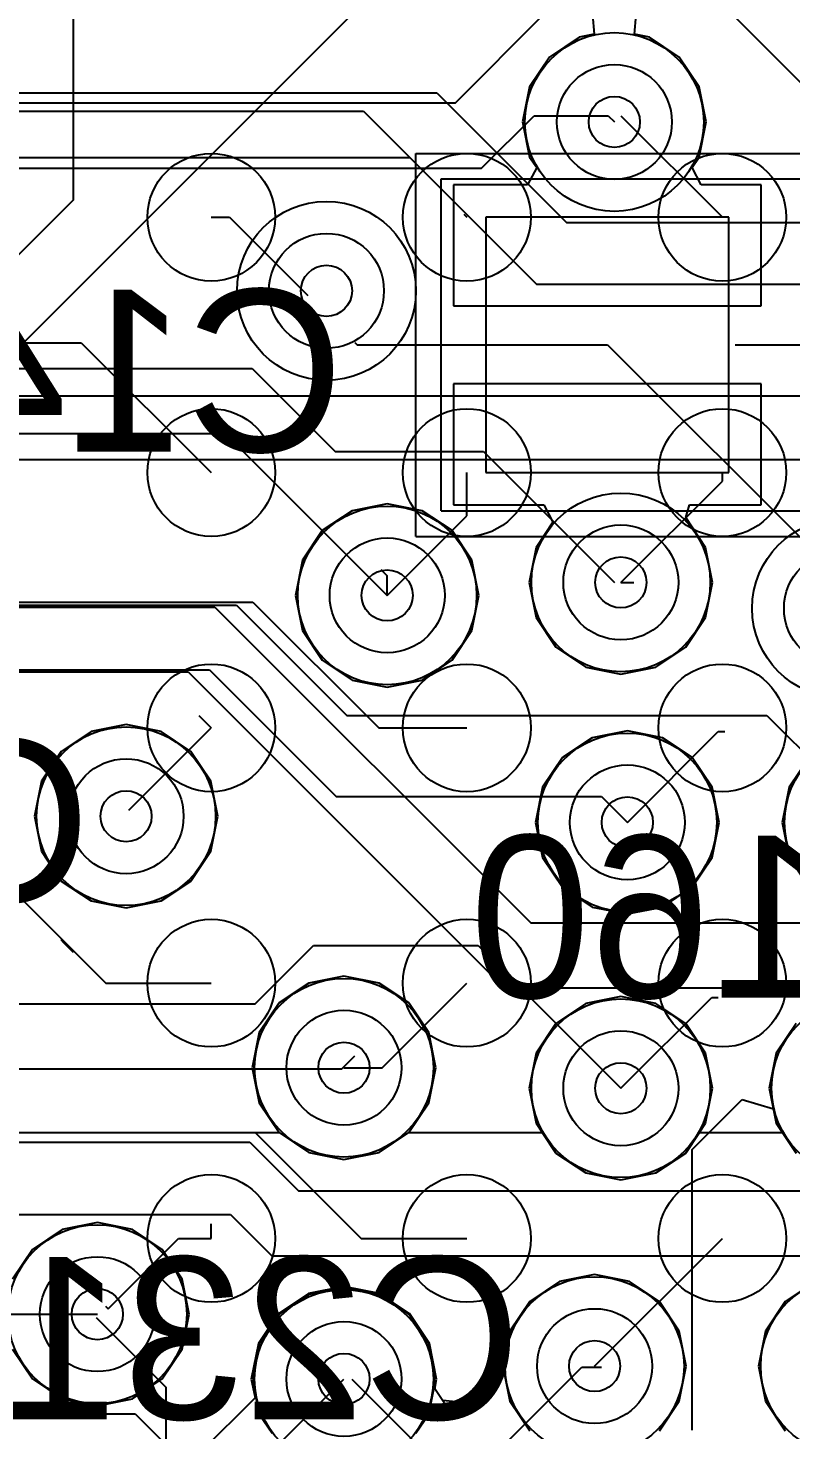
# Model space of a CAD drawing. Extents: x 28 to 300, y 18 to 330.
# Drawn here: x 168.56 to 171.55, y 145.52 to 151.01 of the extents above; entities that cross this region are included whole.
import ezdxf

# ---------------------------------------------------------------- set-up
doc = ezdxf.new("R2010")
doc.units = 0
for name, color, linetype in [('BOTTOMLAYER', 5, 'CONTINUOUS'), ('BOTTOMOVERLAY', 54, 'CONTINUOUS'), ('BOTTOMPASTE', 16, 'CONTINUOUS'), ('BOTTOMSOLDER', 6, 'CONTINUOUS'), ('DRILLDRAWING', 1, 'CONTINUOUS'), ('INTERNALPLANE1', 76, 'CONTINUOUS'), ('INTERNALPLANE6', 136, 'CONTINUOUS'), ('MECHANICAL14', 56, 'CONTINUOUS'), ('MECHANICAL16', 56, 'CONTINUOUS'), ('MIDLAYER1', 16, 'CONTINUOUS'), ('MIDLAYER3', 90, 'CONTINUOUS'), ('MULTILAYER', 9, 'CONTINUOUS'), ('TOPLAYER', 1, 'CONTINUOUS'), ('TOPPASTE', 8, 'CONTINUOUS'), ('TOPSOLDER', 216, 'CONTINUOUS'), ('VIAHOLELAYER', 16, 'CONTINUOUS')]:
    doc.layers.add(name, color=color, linetype=linetype)

msp = doc.modelspace()

# ---------------------------------------------------------------- linework, layer by layer
at = {"layer": 'BOTTOMLAYER'}
for p, q in [((168.7398, 151.4318), (168.7398, 150.3375)), ((167.4534, 148.6872), (169.8285, 151.0623)), ((170.771, 151.0623), (170.7784, 150.9865)), ((170.9356, 150.9865), (170.943, 151.0623)), ((170.7197, 150.9748), (170.6032, 150.897)), ((170.7784, 150.9865), (170.7197, 150.9748)), ((170.9943, 150.9748), (170.9356, 150.9865)), ((171.1108, 150.897), (170.9943, 150.9748)), ((170.6032, 150.897), (170.5254, 150.7805)), ((171.1886, 150.7805), (171.1108, 150.897)), ((170.5254, 150.7805), (170.4981, 150.6432)), ((171.2159, 150.6432), (171.1886, 150.7805)), ((170.4981, 150.6432), (170.5254, 150.5059)), ((171.1886, 150.5059), (171.2159, 150.6432)), ((170.5531, 150.4644), (170.5172, 150.3972)), ((170.5254, 150.5059), (170.5531, 150.4644)), ((171.1609, 150.4644), (171.1886, 150.5059)), ((171.1968, 150.3972), (171.1609, 150.4644)), ((170.5172, 150.3972), (170.2276, 150.3972)), ((170.2276, 150.3972), (170.2276, 149.9226)), ((171.4316, 150.3972), (171.1968, 150.3972)), ((171.4316, 149.9226), (171.4316, 150.3972)), ((168.7398, 150.3375), (165.2703, 146.868)), ((171.3046, 150.2702), (170.3546, 150.2702)), ((170.3546, 150.2702), (170.3546, 149.2702)), ((171.3046, 149.2702), (171.3046, 150.2702)), ((170.2276, 149.9226), (171.4316, 149.9226)), ((169.841, 149.7796), (169.8504, 149.7702)), ((169.8504, 149.7702), (170.8296, 149.7702)), ((170.8296, 149.7702), (171.746, 148.8538)), ((171.4316, 149.6178), (170.2276, 149.6178)), ((170.2276, 149.6178), (170.2276, 149.1432)), ((171.4316, 149.1432), (171.4316, 149.6178)), ((170.3546, 149.2702), (171.3046, 149.2702)), ((169.968, 149.1479), (169.8307, 149.1206)), ((170.1053, 149.1206), (169.968, 149.1479)), ((170.2276, 149.1432), (170.581, 149.1432)), ((170.581, 149.1432), (170.6169, 149.076)), ((171.1362, 149.0936), (171.1512, 149.1432)), ((171.1512, 149.1432), (171.4316, 149.1432)), ((169.8307, 149.1206), (169.7142, 149.0428)), ((170.2218, 149.0428), (170.1053, 149.1206)), ((171.214, 148.9771), (171.1362, 149.0936)), ((169.7142, 149.0428), (169.6364, 148.9263)), ((170.2996, 148.9263), (170.2218, 149.0428)), ((170.6169, 149.076), (170.5508, 148.9771)), ((170.5508, 148.9771), (170.5235, 148.8398)), ((171.2413, 148.8398), (171.214, 148.9771)), ((169.6364, 148.9263), (169.6091, 148.789)), ((170.3269, 148.789), (170.2996, 148.9263)), ((170.5235, 148.8398), (170.5508, 148.7025)), ((171.214, 148.7025), (171.2413, 148.8398)), ((169.6091, 148.789), (169.6364, 148.6517)), ((170.2996, 148.6517), (170.3269, 148.789)), ((170.5508, 148.7025), (170.6286, 148.586)), ((171.1362, 148.586), (171.214, 148.7025)), ((169.6364, 148.6517), (169.7142, 148.5352)), ((170.2218, 148.5352), (170.2996, 148.6517)), ((170.6286, 148.586), (170.7451, 148.5082)), ((171.0197, 148.5082), (171.1362, 148.586)), ((169.7142, 148.5352), (169.8307, 148.4574)), ((170.1053, 148.4574), (170.2218, 148.5352)), ((170.7451, 148.5082), (170.8824, 148.4809)), ((170.8824, 148.4809), (171.0197, 148.5082)), ((169.8307, 148.4574), (169.968, 148.4301)), ((169.968, 148.4301), (170.1053, 148.4574)), ((168.9463, 148.2829), (168.809, 148.2556)), ((169.0837, 148.2556), (168.9463, 148.2829)), ((170.9078, 148.2589), (170.7705, 148.2316)), ((171.0451, 148.2316), (170.9078, 148.2589)), ((168.809, 148.2556), (168.6925, 148.1778)), ((169.2001, 148.1778), (169.0837, 148.2556)), ((170.7705, 148.2316), (170.654, 148.1538)), ((171.1616, 148.1538), (171.0451, 148.2316)), ((168.6925, 148.1778), (168.6147, 148.0614)), ((169.2779, 148.0614), (169.2001, 148.1778)), ((170.654, 148.1538), (170.5762, 148.0373)), ((171.2394, 148.0373), (171.1616, 148.1538)), ((171.6192, 148.1538), (171.5414, 148.0373)), ((168.6147, 148.0614), (168.5874, 147.924)), ((169.3052, 147.924), (169.2779, 148.0614)), ((170.5762, 148.0373), (170.5489, 147.9)), ((171.2667, 147.9), (171.2394, 148.0373)), ((171.5414, 148.0373), (171.5141, 147.9)), ((168.5874, 147.924), (168.6147, 147.7867)), ((169.2779, 147.7867), (169.3052, 147.924)), ((170.5489, 147.9), (170.5762, 147.7627)), ((171.2394, 147.7627), (171.2667, 147.9)), ((171.5141, 147.9), (171.5414, 147.7627)), ((168.6147, 147.7867), (168.6925, 147.6702)), ((169.2001, 147.6702), (169.2779, 147.7867)), ((170.5762, 147.7627), (170.654, 147.6462)), ((171.1616, 147.6462), (171.2394, 147.7627)), ((171.5414, 147.7627), (171.6192, 147.6462)), ((168.6925, 147.6702), (168.809, 147.5924)), ((169.0837, 147.5924), (169.2001, 147.6702)), ((170.654, 147.6462), (170.7705, 147.5684)), ((171.0451, 147.5684), (171.1616, 147.6462)), ((168.809, 147.5924), (168.9463, 147.5651)), ((168.9463, 147.5651), (169.0837, 147.5924)), ((170.7705, 147.5684), (170.9078, 147.5411)), ((170.9078, 147.5411), (171.0451, 147.5684)), ((169.6617, 147.2706), (169.5452, 147.1928)), ((169.799, 147.2979), (169.6617, 147.2706)), ((169.9363, 147.2706), (169.799, 147.2979)), ((170.0528, 147.1928), (169.9363, 147.2706)), ((170.8824, 147.2175), (170.7451, 147.1902)), ((171.0197, 147.1902), (170.8824, 147.2175)), ((169.5452, 147.1928), (169.4674, 147.0763)), ((170.1306, 147.0763), (170.0528, 147.1928)), ((170.7451, 147.1902), (170.6286, 147.1124)), ((171.1362, 147.1124), (171.0197, 147.1902)), ((170.6286, 147.1124), (170.5508, 146.9959)), ((171.214, 146.9959), (171.1362, 147.1124)), ((171.5684, 147.1124), (171.4906, 146.9959)), ((169.4674, 147.0763), (169.4401, 146.939)), ((170.1579, 146.939), (170.1306, 147.0763)), ((170.5508, 146.9959), (170.5235, 146.8586)), ((171.2413, 146.8586), (171.214, 146.9959)), ((171.4906, 146.9959), (171.4633, 146.8586)), ((169.4401, 146.939), (169.4674, 146.8017)), ((170.1306, 146.8017), (170.1579, 146.939)), ((170.5235, 146.8586), (170.5508, 146.7213)), ((171.214, 146.7213), (171.2413, 146.8586)), ((171.4633, 146.8586), (171.4906, 146.7213)), ((169.4674, 146.8017), (169.5452, 146.6852)), ((170.0528, 146.6852), (170.1306, 146.8017)), ((170.5508, 146.7213), (170.6286, 146.6048)), ((171.1362, 146.6048), (171.214, 146.7213)), ((171.4906, 146.7213), (171.5684, 146.6048)), ((169.5452, 146.6852), (169.6617, 146.6074)), ((169.9363, 146.6074), (170.0528, 146.6852)), ((169.6617, 146.6074), (169.799, 146.5801)), ((169.799, 146.5801), (169.9363, 146.6074)), ((170.6286, 146.6048), (170.7451, 146.527)), ((171.0197, 146.527), (171.1362, 146.6048)), ((170.7451, 146.527), (170.8824, 146.4997)), ((170.8824, 146.4997), (171.0197, 146.527)), ((170.7796, 146.1291), (170.6423, 146.1018)), ((170.9169, 146.1018), (170.7796, 146.1291)), ((169.799, 146.0787), (169.6617, 146.0514)), ((169.9363, 146.0514), (169.799, 146.0787)), ((170.6423, 146.1018), (170.5258, 146.024)), ((171.0334, 146.024), (170.9169, 146.1018)), ((171.6423, 146.1018), (171.5258, 146.024)), ((168.8654, 146.0054), (168.8758, 145.995)), ((169.6617, 146.0514), (169.5452, 145.9736)), ((170.0528, 145.9736), (169.9363, 146.0514)), ((170.5258, 146.024), (170.448, 145.9075)), ((171.1112, 145.9075), (171.0334, 146.024)), ((171.5258, 146.024), (171.448, 145.9075)), ((168.3908, 145.9738), (168.8338, 145.9738)), ((168.8287, 145.9603), (169.1026, 145.6864)), ((169.5452, 145.9736), (169.4674, 145.8571)), ((170.1306, 145.8571), (170.0528, 145.9736)), ((170.448, 145.9075), (170.4207, 145.7702)), ((171.1385, 145.7702), (171.1112, 145.9075)), ((171.448, 145.9075), (171.4207, 145.7702)), ((169.4674, 145.8571), (169.4401, 145.7198)), ((170.1579, 145.7198), (170.1306, 145.8571)), ((170.4207, 145.7702), (170.448, 145.6329)), ((171.1112, 145.6329), (171.1385, 145.7702)), ((171.4207, 145.7702), (171.448, 145.6329)), ((169.1026, 145.0035), (169.1026, 145.6864)), ((169.4401, 145.7198), (169.4674, 145.5825)), ((170.1306, 145.5825), (170.1579, 145.7198)), ((170.448, 145.6329), (170.5258, 145.5164)), ((171.0334, 145.5164), (171.1112, 145.6329)), ((171.448, 145.6329), (171.5258, 145.5164)), ((169.4674, 145.5825), (169.5174, 145.5077)), ((170.0806, 145.5077), (170.1306, 145.5825))]:
    msp.add_line(p, q, dxfattribs=at)
for centre in [(170.857, 150.6432), (169.7304, 149.9819), (170.8824, 148.8398), (169.968, 148.789), (171.746, 148.7382), (168.9463, 147.924), (170.9078, 147.9), (169.799, 146.939), (170.8824, 146.8586), (168.8338, 145.9738), (170.7796, 145.7702), (169.799, 145.7198)]:
    msp.add_circle(centre, 0.225, dxfattribs=at)
at = {"layer": 'BOTTOMPASTE'}
for p, q in [((171.3046, 150.2702), (170.3546, 150.2702)), ((170.3546, 150.2702), (170.3546, 149.2702)), ((171.3046, 149.2702), (171.3046, 150.2702)), ((170.3546, 149.2702), (171.3046, 149.2702))]:
    msp.add_line(p, q, dxfattribs=at)
at = {"layer": 'BOTTOMSOLDER'}
for p, q in [((171.3046, 150.2702), (170.3546, 150.2702)), ((170.3546, 150.2702), (170.3546, 149.2702)), ((171.3046, 149.2702), (171.3046, 150.2702)), ((170.3546, 149.2702), (171.3046, 149.2702))]:
    msp.add_line(p, q, dxfattribs=at)
at = {"layer": 'DRILLDRAWING'}
for centre in [(170.857, 150.6432), (169.7304, 149.9819), (170.8824, 148.8398), (169.968, 148.789), (168.9463, 147.924), (170.9078, 147.9), (169.799, 146.939), (170.8824, 146.8586), (168.8338, 145.9738), (170.7796, 145.7702), (169.799, 145.7198)]:
    msp.add_circle(centre, 0.1, dxfattribs=at)
at = {"layer": 'INTERNALPLANE1'}
for centre in [(170.857, 150.6432), (170.8824, 148.8398), (169.968, 148.789), (168.9463, 147.924), (170.9078, 147.9), (171.873, 147.9), (169.799, 146.939), (170.8824, 146.8586), (171.8222, 146.8586), (170.7796, 145.7702), (171.7796, 145.7702), (169.799, 145.7198)]:
    msp.add_circle(centre, 0.35, dxfattribs=at)
at = {"layer": 'INTERNALPLANE6'}
for centre in [(170.857, 150.6432), (169.7304, 149.9819), (170.8824, 148.8398), (169.968, 148.789), (171.746, 148.7382), (170.9078, 147.9), (171.873, 147.9), (169.799, 146.939), (170.8824, 146.8586), (168.8338, 145.9738), (170.7796, 145.7702), (171.7796, 145.7702), (169.799, 145.7198)]:
    msp.add_circle(centre, 0.35, dxfattribs=at)
at = {"layer": 'MECHANICAL14'}
for p, q in [((170.1796, 150.4202), (173.0796, 150.4202)), ((170.1796, 149.1202), (170.1796, 150.4202)), ((170.1796, 149.1202), (173.0796, 149.1202))]:
    msp.add_line(p, q, dxfattribs=at)
at = {"layer": 'MECHANICAL16'}
for p, q in [((170.0796, 149.0202), (170.0796, 150.5202)), ((170.0796, 150.5202), (173.1796, 150.5202)), ((171.3296, 149.7702), (171.9296, 149.7702)), ((170.0796, 149.0202), (173.1796, 149.0202))]:
    msp.add_line(p, q, dxfattribs=at)
at = {"layer": 'MIDLAYER1'}
for p, q in [((154.3498, 150.7575), (170.1621, 150.7575)), ((170.1621, 150.7575), (170.6701, 150.2495)), ((154.2237, 150.5035), (170.0569, 150.5035)), ((170.0569, 150.5035), (170.5522, 150.0082)), ((170.6701, 150.2495), (172.8509, 150.2495)), ((170.5522, 150.0082), (173.0922, 150.0082)), ((156.0352, 149.57), (172.9208, 149.57)), ((156.174, 149.3206), (172.2304, 149.3206)), ((167.1581, 148.7432), (169.2938, 148.7432)), ((169.2938, 148.7432), (170.5307, 147.5063)), ((167.2633, 148.4892), (169.1886, 148.4892)), ((169.1886, 148.4892), (170.4255, 147.2523)), ((170.5307, 147.5063), (172.1179, 147.5063)), ((170.4255, 147.2523), (172.0127, 147.2523)), ((167.9809, 146.647), (169.4308, 146.647)), ((169.4308, 146.647), (169.6213, 146.4564)), ((169.6213, 146.4564), (173.13, 146.4564)), ((168.0571, 146.3639), (169.3546, 146.3639)), ((169.3546, 146.3639), (169.5161, 146.2024)), ((169.5161, 146.2024), (172.6692, 146.2024))]:
    msp.add_line(p, q, dxfattribs=at)
for centre in [(170.857, 150.6432), (169.7304, 149.9819), (170.8824, 148.8398), (169.968, 148.789), (171.746, 148.7382), (168.9463, 147.924), (170.9078, 147.9), (169.799, 146.939), (170.8824, 146.8586), (168.8338, 145.9738), (170.7796, 145.7702), (169.799, 145.7198)]:
    msp.add_circle(centre, 0.225, dxfattribs=at)
at = {"layer": 'MIDLAYER3'}
for p, q in [((170.2348, 150.7185), (170.5786, 151.0623)), ((171.3211, 151.0623), (171.6132, 150.7702)), ((150.9967, 150.7185), (170.2348, 150.7185)), ((170.3373, 150.4618), (170.5432, 150.6677)), ((170.5432, 150.6677), (170.8325, 150.6677)), ((170.8325, 150.6677), (170.857, 150.6432)), ((150.8942, 150.4618), (170.3373, 150.4618)), ((147.6614, 149.6771), (169.4391, 149.6771)), ((169.4391, 149.6771), (169.7642, 149.352)), ((147.5562, 149.4231), (169.3339, 149.4231)), ((169.3339, 149.4231), (169.968, 148.789)), ((169.7642, 149.352), (170.3448, 149.352)), ((170.3448, 149.352), (170.857, 148.8398)), ((158.9237, 148.751), (169.3782, 148.751)), ((169.3782, 148.751), (169.8101, 148.3191)), ((159.0289, 148.497), (169.273, 148.497)), ((169.273, 148.497), (169.7684, 148.0016)), ((169.8101, 148.3191), (171.4539, 148.3191)), ((171.4539, 148.3191), (171.873, 147.9)), ((169.7684, 148.0016), (170.095, 148.0016)), ((170.095, 148.0016), (170.8062, 148.0016)), ((170.095, 148.0016), (170.5522, 148.0016)), ((170.8062, 148.0016), (170.9078, 147.9)), ((169.4515, 147.1888), (169.6801, 147.4174)), ((169.6801, 147.4174), (170.3236, 147.4174)), ((170.3236, 147.4174), (170.8824, 146.8586)), ((164.0042, 147.1888), (169.4515, 147.1888)), ((169.7902, 146.9348), (169.7967, 146.9413)), ((169.7967, 146.9413), (169.841, 146.9856)), ((164.1094, 146.9348), (169.7902, 146.9348)), ((171.1616, 146.6188), (171.3578, 146.815)), ((171.3578, 146.815), (171.4793, 146.7781)), ((171.4793, 146.7781), (171.4906, 146.7213)), ((171.4906, 146.7213), (171.5684, 146.6048)), ((164.211, 146.685), (169.5456, 146.685)), ((169.5456, 146.685), (169.6617, 146.6074)), ((169.9363, 146.6074), (170.0524, 146.685)), ((170.0524, 146.685), (170.5751, 146.685)), ((170.5751, 146.685), (170.6286, 146.6048)), ((171.1362, 146.6048), (171.1897, 146.685)), ((171.1897, 146.685), (171.5149, 146.685)), ((171.5149, 146.685), (171.5684, 146.6048)), ((171.1616, 146.4188), (171.1616, 146.6188)), ((169.6617, 146.6074), (169.799, 146.5801)), ((169.799, 146.5801), (169.9363, 146.6074)), ((170.6286, 146.6048), (170.7451, 146.527)), ((171.0197, 146.527), (171.1362, 146.6048)), ((170.7451, 146.527), (170.8824, 146.4997)), ((170.8824, 146.4997), (171.0197, 146.527)), ((171.1616, 145.5188), (171.1616, 146.4188)), ((168.6965, 146.3054), (168.58, 146.2276)), ((168.8338, 146.3327), (168.6965, 146.3054)), ((168.9711, 146.3054), (168.8338, 146.3327)), ((169.0876, 146.2276), (168.9711, 146.3054)), ((168.58, 146.2276), (168.5022, 146.1111)), ((169.1654, 146.1111), (169.0876, 146.2276)), ((170.7796, 146.1291), (170.6423, 146.1018)), ((170.9169, 146.1018), (170.7796, 146.1291)), ((169.1927, 145.9738), (169.1654, 146.1111)), ((169.799, 146.0824), (169.6603, 146.0548)), ((169.9377, 146.0548), (169.799, 146.0824)), ((170.6423, 146.1018), (170.5258, 146.024)), ((171.0334, 146.024), (170.9169, 146.1018)), ((169.6603, 146.0548), (169.5426, 145.9762)), ((170.0554, 145.9762), (169.9377, 146.0548)), ((170.5258, 146.024), (170.448, 145.9075)), ((171.1112, 145.9075), (171.0334, 146.024)), ((169.1654, 145.8365), (169.1927, 145.9738)), ((169.5426, 145.9762), (169.464, 145.8585)), ((170.134, 145.8585), (170.0554, 145.9762)), ((170.448, 145.9075), (170.4207, 145.7702)), ((171.1385, 145.7702), (171.1112, 145.9075)), ((169.464, 145.8585), (169.4364, 145.7198)), ((170.1616, 145.7198), (170.134, 145.8585)), ((168.5022, 145.8365), (168.58, 145.72)), ((169.0876, 145.72), (169.1654, 145.8365)), ((170.4271, 145.7382), (170.3116, 145.6227)), ((170.3363, 145.3727), (170.73, 145.7664)), ((170.4207, 145.7702), (170.4271, 145.7382)), ((170.73, 145.7664), (170.7796, 145.7664)), ((170.7796, 145.7664), (170.8062, 145.7664)), ((171.1112, 145.6329), (171.1385, 145.7702)), ((168.58, 145.72), (168.6965, 145.6422)), ((168.9711, 145.6422), (169.0876, 145.72)), ((169.3164, 145.2372), (169.799, 145.7198)), ((169.4364, 145.7198), (169.451, 145.6465)), ((170.154, 145.6818), (170.1616, 145.7198)), ((170.191, 145.6264), (170.154, 145.6818)), ((168.6965, 145.6422), (168.8338, 145.6149)), ((168.8338, 145.6149), (168.9711, 145.6422)), ((169.451, 145.6465), (169.2359, 145.4314)), ((170.3116, 145.6227), (170.1852, 145.6351)), ((170.1852, 145.6351), (170.191, 145.6264)), ((171.0334, 145.5164), (171.1112, 145.6329))]:
    msp.add_line(p, q, dxfattribs=at)
for centre in [(170.857, 150.6432), (169.7304, 149.9819), (170.8824, 148.8398), (169.968, 148.789), (171.746, 148.7382), (168.9463, 147.924), (170.9078, 147.9), (169.799, 146.939), (170.8824, 146.8586), (168.8338, 145.9738), (170.7796, 145.7702), (169.799, 145.7198)]:
    msp.add_circle(centre, 0.225, dxfattribs=at)
at = {"layer": 'MULTILAYER'}
for centre in [(170.857, 150.6432), (169.7304, 149.9819), (170.8824, 148.8398), (169.968, 148.789), (171.746, 148.7382), (168.9463, 147.924), (170.9078, 147.9), (169.799, 146.939), (170.8824, 146.8586), (168.8338, 145.9738), (170.7796, 145.7702), (169.799, 145.7198)]:
    msp.add_circle(centre, 0.225, dxfattribs=at)
at = {"layer": 'TOPLAYER'}
for p, q in [((159.8068, 150.6853), (169.8751, 150.6853)), ((169.8751, 150.6853), (170.2728, 150.2876)), ((170.8824, 150.6674), (171.2796, 150.2702)), ((169.2796, 150.2702), (169.3504, 150.2702)), ((169.3504, 150.2702), (169.6569, 149.9637)), ((170.2675, 150.2823), (170.2796, 150.2702)), ((168.054, 149.7787), (168.7711, 149.7787)), ((168.7711, 149.7787), (169.2796, 149.2702)), ((170.2796, 149.1006), (170.2796, 149.2702)), ((171.2796, 149.237), (171.2796, 149.2702)), ((170.8824, 148.8398), (171.2796, 149.237)), ((169.968, 148.789), (170.2796, 149.1006)), ((169.9426, 148.8906), (169.968, 148.8652)), ((169.968, 148.789), (169.968, 148.8652)), ((170.8824, 148.8398), (170.9332, 148.8398)), ((168.0286, 148.7627), (169.4426, 148.7627)), ((169.4426, 148.7627), (169.9351, 148.2702)), ((169.2307, 148.3191), (169.2796, 148.2702)), ((168.957, 147.9476), (169.2796, 148.2702)), ((169.9351, 148.2702), (170.2796, 148.2702)), ((170.9078, 147.9), (171.2634, 148.2556)), ((171.2634, 148.2556), (171.2796, 148.2556)), ((171.2796, 148.2556), (171.2888, 148.2556)), ((168.4515, 147.6853), (168.6947, 147.4421)), ((168.6947, 147.4421), (168.8666, 147.2702)), ((168.6947, 147.4362), (168.6947, 147.4421)), ((168.6947, 147.4362), (168.7398, 147.3911)), ((168.8666, 147.2702), (169.2796, 147.2702)), ((169.9484, 146.939), (170.2796, 147.2702)), ((170.8824, 146.8586), (171.238, 147.2142)), ((171.238, 147.2142), (171.2634, 147.2142)), ((169.799, 146.939), (169.9484, 146.939)), ((168.1077, 146.6853), (169.4515, 146.6853)), ((169.4515, 146.6853), (169.8666, 146.2702)), ((169.2796, 146.2702), (169.2796, 146.3278)), ((168.8758, 145.995), (169.151, 146.2702)), ((169.151, 146.2702), (169.2796, 146.2702)), ((169.8666, 146.2702), (170.2796, 146.2702)), ((170.7796, 145.7702), (171.2796, 146.2702)), ((171.2796, 146.2702), (171.2796, 146.2702)), ((169.83, 145.7198), (170.2796, 145.2702)), ((168.5531, 145.5837), (168.9823, 145.5837)), ((168.9823, 145.5837), (169.2568, 145.3092))]:
    msp.add_line(p, q, dxfattribs=at)
for centre, radius in [((170.857, 150.6432), 0.225), ((169.2796, 150.2702), 0.25), ((170.2796, 150.2702), 0.25), ((171.2796, 150.2702), 0.25), ((169.7304, 149.9819), 0.225), ((169.2796, 149.2702), 0.25), ((170.2796, 149.2702), 0.25), ((171.2796, 149.2702), 0.25), ((170.8824, 148.8398), 0.225), ((169.968, 148.789), 0.225), ((171.746, 148.7382), 0.225), ((169.2796, 148.2702), 0.25), ((170.2796, 148.2702), 0.25), ((171.2796, 148.2702), 0.25), ((168.9463, 147.924), 0.225), ((170.9078, 147.9), 0.225), ((169.2796, 147.2702), 0.25), ((170.2796, 147.2702), 0.25), ((171.2796, 147.2702), 0.25), ((169.799, 146.939), 0.225), ((170.8824, 146.8586), 0.225), ((169.2796, 146.2702), 0.25), ((170.2796, 146.2702), 0.25), ((171.2796, 146.2702), 0.25), ((168.8338, 145.9738), 0.225), ((170.7796, 145.7702), 0.225), ((169.799, 145.7198), 0.225)]:
    msp.add_circle(centre, radius, dxfattribs=at)
at = {"layer": 'TOPPASTE'}
for centre in [(169.2796, 150.2702), (170.2796, 150.2702), (171.2796, 150.2702), (169.2796, 149.2702), (170.2796, 149.2702), (171.2796, 149.2702), (169.2796, 148.2702), (170.2796, 148.2702), (171.2796, 148.2702), (169.2796, 147.2702), (170.2796, 147.2702), (171.2796, 147.2702), (169.2796, 146.2702), (170.2796, 146.2702), (171.2796, 146.2702)]:
    msp.add_circle(centre, 0.25, dxfattribs=at)
at = {"layer": 'TOPSOLDER'}
for centre in [(169.2796, 150.2702), (170.2796, 150.2702), (171.2796, 150.2702), (169.2796, 149.2702), (170.2796, 149.2702), (171.2796, 149.2702), (169.2796, 148.2702), (170.2796, 148.2702), (171.2796, 148.2702), (169.2796, 147.2702), (170.2796, 147.2702), (171.2796, 147.2702), (169.2796, 146.2702), (170.2796, 146.2702), (171.2796, 146.2702)]:
    msp.add_circle(centre, 0.25, dxfattribs=at)
at = {"layer": 'VIAHOLELAYER'}
for centre in [(170.857, 150.6432), (169.7304, 149.9819), (170.8824, 148.8398), (169.968, 148.789), (168.9463, 147.924), (170.9078, 147.9), (169.799, 146.939), (170.8824, 146.8586), (168.8338, 145.9738), (170.7796, 145.7702), (169.799, 145.7198)]:
    msp.add_circle(centre, 0.1, dxfattribs=at)

# ---------------------------------------------------------------- texts
at = {"layer": 'BOTTOMOVERLAY', "text_generation_flag": 2}
for s, p in [('C149', (169.799, 149.352)), ('C144', (168.8076, 147.589)), ('C231', (170.4924, 145.5623))]:
    msp.add_text(s, height=0.635, rotation=360, dxfattribs=at).set_placement(p)
msp.add_text('C160', height=0.635, dxfattribs=at).set_placement((172.3212, 147.2133))

doc.saveas('drawing.dxf')
